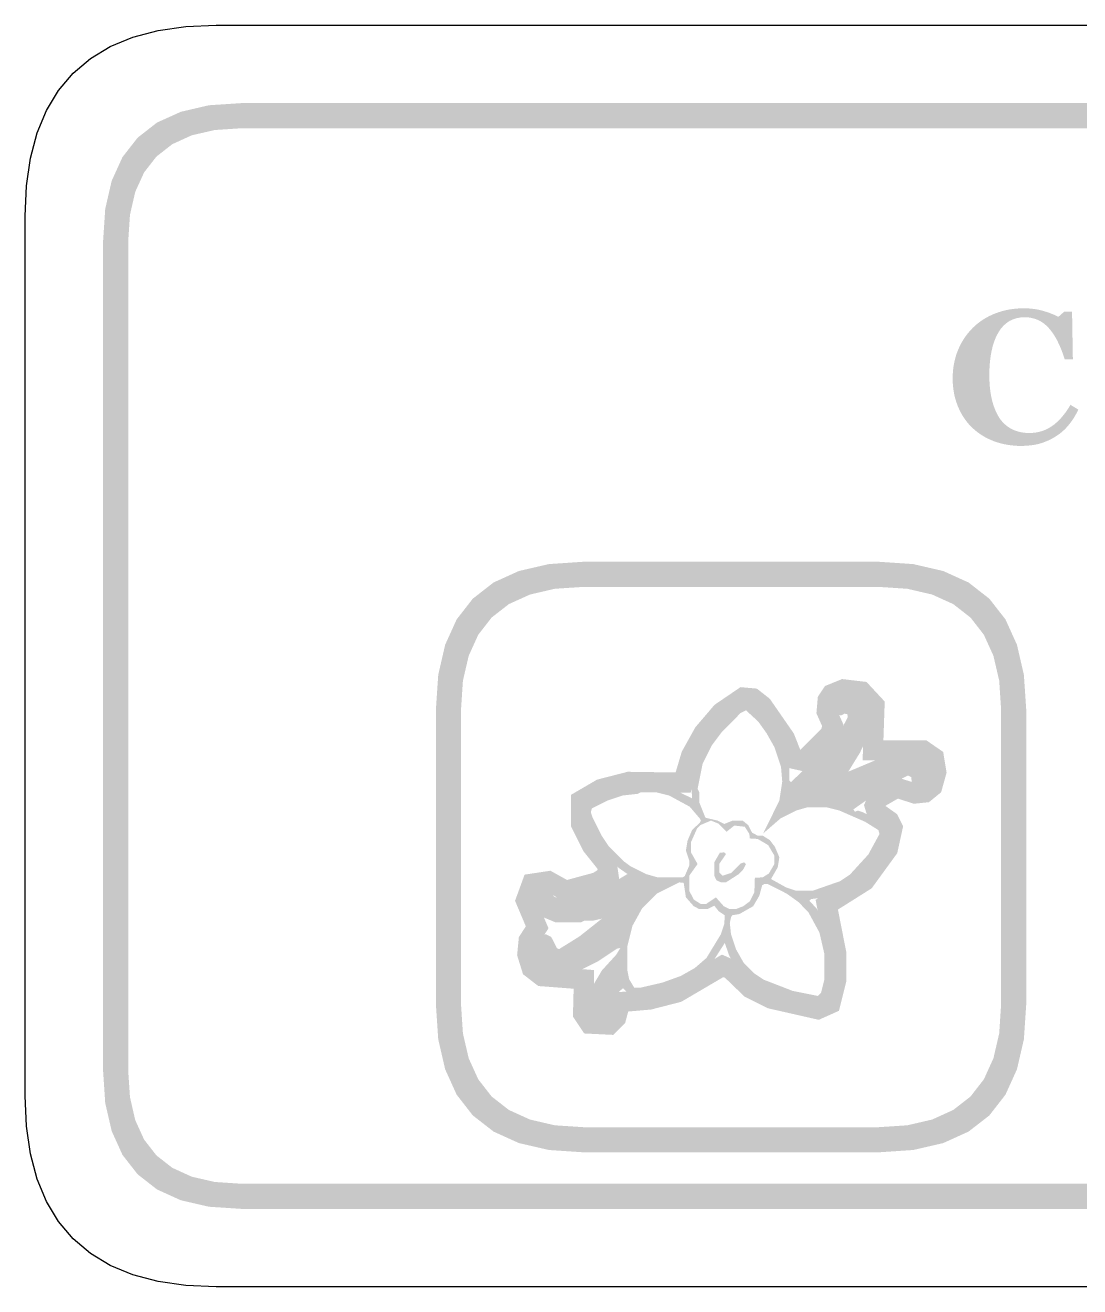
# Model space of a CAD drawing. Header units: millimetres. Extents: x 4 to 272, y 4 to 144.
# Drawn here: x 3.96 to 20.75, y 3.96 to 24.04 of the extents above; entities that cross this region are included whole.
import ezdxf

# ---------------------------------------------------------------- set-up
doc = ezdxf.new("R2010")
doc.units = ezdxf.units.MM
doc.layers.add('CUT', color=1, linetype='Continuous')
doc.layers.add('RASTER', color=7, linetype='Continuous')

msp = doc.modelspace()

# ---------------------------------------------------------------- hatches: boundary and pattern name
at = {"layer": 'RASTER'}
h = msp.add_hatch(color=7, dxfattribs=at)
h.paths.add_polyline_path([(5.2, 20.6), (5.234, 21.116), (5.337, 21.563), (5.509, 21.941), (5.75, 22.25), (6.059, 22.491), (6.438, 22.662), (6.884, 22.766), (7.4, 22.8), (64.6, 22.8), (65.116, 22.766), (65.563, 22.662), (65.941, 22.491), (66.25, 22.25), (66.491, 21.941), (66.663, 21.562), (66.766, 21.116), (66.8, 20.6), (66.8, 7.4), (66.766, 6.884), (66.663, 6.438), (66.491, 6.059), (66.25, 5.75), (65.941, 5.509), (65.563, 5.337), (65.116, 5.234), (64.6, 5.2), (7.4, 5.2), (6.884, 5.234), (6.438, 5.337), (6.059, 5.509), (5.75, 5.75), (5.509, 6.059), (5.337, 6.438), (5.234, 6.884), (5.2, 7.4)])
h.paths.add_polyline_path([(5.6, 20.6), (5.6, 7.4), (5.628, 6.978), (5.712, 6.613), (5.853, 6.303), (6.05, 6.05), (6.303, 5.853), (6.612, 5.712), (6.978, 5.628), (7.4, 5.6), (64.6, 5.6), (65.022, 5.628), (65.387, 5.712), (65.697, 5.853), (65.95, 6.05), (66.147, 6.303), (66.288, 6.613), (66.372, 6.978), (66.4, 7.4), (66.4, 20.6), (66.372, 21.022), (66.288, 21.387), (66.147, 21.697), (65.95, 21.95), (65.697, 22.147), (65.387, 22.288), (65.022, 22.372), (64.6, 22.4), (7.4, 22.4), (6.978, 22.372), (6.612, 22.288), (6.303, 22.147), (6.05, 21.95), (5.853, 21.697), (5.712, 21.388), (5.628, 21.022), (5.6, 20.6)], flags=0)
msp.add_hatch(color=7, dxfattribs=at).paths.add_polyline_path([(19.816, 17.344), (19.759, 17.345), (19.703, 17.349), (19.648, 17.355), (19.594, 17.363), (19.541, 17.373), (19.489, 17.386), (19.438, 17.401), (19.388, 17.418), (19.339, 17.438), (19.292, 17.459), (19.246, 17.483), (19.202, 17.509), (19.159, 17.537), (19.118, 17.567), (19.079, 17.599), (19.041, 17.633), (19.005, 17.668), (18.972, 17.706), (18.941, 17.745), (18.911, 17.787), (18.884, 17.83), (18.858, 17.876), (18.834, 17.924), (18.812, 17.973), (18.793, 18.025), (18.776, 18.077), (18.761, 18.131), (18.75, 18.186), (18.741, 18.243), (18.734, 18.3), (18.73, 18.359), (18.729, 18.42), (18.73, 18.479), (18.734, 18.538), (18.741, 18.596), (18.75, 18.652), (18.762, 18.708), (18.776, 18.762), (18.793, 18.815), (18.813, 18.867), (18.835, 18.918), (18.859, 18.967), (18.886, 19.014), (18.914, 19.059), (18.945, 19.103), (18.978, 19.145), (19.013, 19.185), (19.05, 19.224), (19.088, 19.26), (19.128, 19.294), (19.17, 19.325), (19.214, 19.355), (19.26, 19.383), (19.307, 19.408), (19.357, 19.432), (19.408, 19.453), (19.461, 19.472), (19.515, 19.489), (19.57, 19.503), (19.625, 19.514), (19.682, 19.523), (19.739, 19.529), (19.797, 19.533), (19.857, 19.534), (19.899, 19.534), (19.941, 19.532), (19.982, 19.528), (20.022, 19.524), (20.061, 19.518), (20.099, 19.511), (20.136, 19.502), (20.172, 19.493), (20.206, 19.482), (20.24, 19.471), (20.272, 19.46), (20.303, 19.448), (20.332, 19.436), (20.36, 19.424), (20.387, 19.411), (20.412, 19.398), (20.503, 19.479), (20.63, 19.479), (20.643, 18.72), (20.514, 18.72), (20.486, 18.804), (20.457, 18.882), (20.426, 18.954), (20.394, 19.021), (20.36, 19.082), (20.325, 19.137), (20.288, 19.186), (20.251, 19.23), (20.211, 19.268), (20.17, 19.301), (20.126, 19.329), (20.08, 19.352), (20.032, 19.369), (19.982, 19.382), (19.93, 19.39), (19.876, 19.392), (19.809, 19.388), (19.746, 19.377), (19.688, 19.358), (19.633, 19.332), (19.583, 19.297), (19.537, 19.256), (19.495, 19.207), (19.457, 19.15), (19.423, 19.086), (19.394, 19.016), (19.369, 18.94), (19.349, 18.858), (19.333, 18.77), (19.322, 18.676), (19.315, 18.576), (19.313, 18.469), (19.314, 18.409), (19.316, 18.35), (19.32, 18.294), (19.326, 18.24), (19.332, 18.188), (19.341, 18.139), (19.351, 18.092), (19.362, 18.047), (19.375, 18.004), (19.389, 17.963), (19.403, 17.925), (19.419, 17.889), (19.435, 17.855), (19.453, 17.822), (19.471, 17.793), (19.49, 17.765), (19.512, 17.738), (19.535, 17.713), (19.559, 17.69), (19.583, 17.668), (19.609, 17.649), (19.635, 17.631), (19.663, 17.615), (19.691, 17.601), (19.72, 17.589), (19.751, 17.579), (19.781, 17.57), (19.813, 17.562), (19.846, 17.557), (19.879, 17.553), (19.913, 17.55), (19.948, 17.549), (19.998, 17.551), (20.047, 17.556), (20.095, 17.565), (20.141, 17.577), (20.186, 17.593), (20.23, 17.612), (20.272, 17.635), (20.313, 17.661), (20.353, 17.69), (20.391, 17.724), (20.429, 17.76), (20.466, 17.801), (20.502, 17.845), (20.538, 17.892), (20.572, 17.943), (20.605, 17.998), (20.731, 17.921), (20.715, 17.89), (20.699, 17.859), (20.681, 17.829), (20.664, 17.799), (20.646, 17.771), (20.627, 17.743), (20.608, 17.717), (20.588, 17.691), (20.567, 17.666), (20.546, 17.642), (20.524, 17.618), (20.501, 17.596), (20.477, 17.575), (20.453, 17.554), (20.428, 17.534), (20.402, 17.516), (20.372, 17.496), (20.342, 17.478), (20.311, 17.46), (20.28, 17.444), (20.248, 17.429), (20.214, 17.415), (20.181, 17.402), (20.146, 17.39), (20.11, 17.379), (20.073, 17.37), (20.034, 17.362), (19.993, 17.356), (19.951, 17.351), (19.908, 17.347), (19.862, 17.345), (19.816, 17.344)])
h = msp.add_hatch(color=7, dxfattribs=at)
h.paths.add_polyline_path([(10.5, 13.15), (10.537, 13.701), (10.647, 14.178), (10.83, 14.582), (11.087, 14.912), (11.418, 15.17), (11.822, 15.353), (12.299, 15.463), (12.85, 15.5), (17.55, 15.5), (18.101, 15.463), (18.578, 15.353), (18.982, 15.17), (19.313, 14.912), (19.57, 14.582), (19.753, 14.178), (19.863, 13.701), (19.9, 13.15), (19.9, 8.45), (19.863, 7.899), (19.753, 7.422), (19.57, 7.018), (19.313, 6.687), (18.982, 6.43), (18.578, 6.247), (18.101, 6.137), (17.55, 6.1), (12.85, 6.1), (12.299, 6.137), (11.822, 6.247), (11.418, 6.43), (11.087, 6.688), (10.83, 7.018), (10.647, 7.422), (10.537, 7.899), (10.5, 8.45)])
h.paths.add_polyline_path([(10.9, 13.15), (10.9, 8.45), (10.93, 7.993), (11.022, 7.597), (11.174, 7.262), (11.388, 6.988), (11.662, 6.774), (11.997, 6.622), (12.393, 6.53), (12.85, 6.5), (17.55, 6.5), (18.007, 6.53), (18.403, 6.622), (18.738, 6.774), (19.013, 6.988), (19.226, 7.262), (19.378, 7.597), (19.47, 7.993), (19.5, 8.45), (19.5, 13.15), (19.47, 13.607), (19.378, 14.003), (19.226, 14.338), (19.013, 14.612), (18.738, 14.826), (18.403, 14.978), (18.007, 15.07), (17.55, 15.1), (12.85, 15.1), (12.393, 15.07), (11.997, 14.978), (11.662, 14.826), (11.388, 14.613), (11.174, 14.338), (11.022, 14.003), (10.93, 13.607), (10.9, 13.15)], flags=0)
h = msp.add_hatch(color=7, dxfattribs=at)
h.paths.add_polyline_path([(16.968, 13.633), (17.357, 13.587), (17.647, 13.275), (17.626, 12.659), (18.308, 12.659), (18.578, 12.473), (18.632, 12.142), (18.545, 11.831), (18.351, 11.673), (18.111, 11.648), (17.857, 11.73), (17.661, 11.617), (17.657, 11.607), (17.654, 11.617), (17.844, 11.482), (17.94, 11.29), (17.846, 10.861), (17.439, 10.302), (16.902, 9.964), (17.033, 9.296), (17.033, 8.809), (16.919, 8.353), (16.597, 8.209), (15.79, 8.392), (15.414, 8.579), (15.106, 8.876), (15.077, 8.889), (14.407, 8.496), (13.928, 8.373), (13.562, 8.341), (13.513, 8.156), (13.326, 7.969), (12.861, 7.992), (12.682, 8.261), (12.693, 8.704), (12.13, 8.747), (11.887, 8.935), (11.793, 9.237), (11.821, 9.526), (11.932, 9.697), (11.76, 10.103), (11.912, 10.52), (12.323, 10.582), (12.588, 10.435), (13.004, 10.548), (13.075, 10.593), (13.071, 10.615), (12.852, 10.889), (12.649, 11.292), (12.649, 11.789), (13.066, 12.032), (13.553, 12.157), (14.317, 12.146), (14.415, 12.477), (14.631, 12.865), (14.937, 13.223), (15.35, 13.504), (15.611, 13.481), (15.816, 13.32), (16.199, 12.767), (16.303, 12.504), (16.299, 12.505), (16.636, 12.837), (16.65, 12.884), (16.559, 13.089), (16.582, 13.352), (16.695, 13.522)])
h.paths.add_polyline_path([(17.012, 13.306), (16.907, 13.263), (16.893, 13.242), (16.885, 13.143), (16.99, 12.907), (16.919, 12.667), (16.4, 12.154), (16.067, 12.229), (15.915, 12.615), (15.58, 13.098), (15.488, 13.171), (15.436, 13.175), (15.152, 12.983), (14.895, 12.681), (14.712, 12.352), (14.555, 11.822), (13.591, 11.837), (13.189, 11.733), (12.969, 11.605), (12.969, 11.368), (13.122, 11.063), (13.376, 10.747), (13.42, 10.435), (13.135, 10.251), (12.546, 10.093), (12.263, 10.249), (12.148, 10.232), (12.104, 10.111), (12.293, 9.666), (12.132, 9.418), (12.118, 9.27), (12.163, 9.126), (12.25, 9.059), (13.02, 9.001), (13.005, 8.354), (13.038, 8.304), (13.201, 8.296), (13.226, 8.321), (13.31, 8.641), (13.874, 8.689), (14.284, 8.795), (15.054, 9.247), (15.286, 9.147), (15.6, 8.844), (15.898, 8.696), (16.564, 8.545), (16.646, 8.581), (16.713, 8.848), (16.713, 9.265), (16.546, 10.118), (17.216, 10.54), (17.548, 10.995), (17.603, 11.248), (17.593, 11.268), (17.379, 11.42), (17.317, 11.627), (17.409, 11.84), (17.819, 12.078), (18.145, 11.973), (18.223, 11.981), (18.264, 12.014), (18.304, 12.16), (18.284, 12.287), (18.208, 12.339), (17.295, 12.339), (17.322, 13.154), (17.203, 13.283), (17.012, 13.306)], flags=0)
h = msp.add_hatch(color=7, dxfattribs=at)
h.paths.add_polyline_path([(17.014, 13.393), (17.166, 13.401), (17.253, 13.355), (17.36, 13.276), (17.431, 13.135), (17.431, 12.895), (17.405, 12.789), (17.253, 12.462), (17.067, 12.159), (17.617, 12.39), (17.963, 12.47), (18.176, 12.444), (18.316, 12.372), (18.37, 12.319), (18.415, 12.204), (18.354, 12), (18.263, 11.904), (18.229, 11.885), (18.088, 11.904), (18.069, 12.071), (18.016, 12.098), (17.663, 11.92), (17.147, 11.558), (17.173, 11.521), (17.219, 11.54), (17.298, 11.513), (17.546, 11.388), (17.679, 11.282), (17.697, 11.168), (17.644, 11.035), (17.546, 10.841), (17.413, 10.655), (17.147, 10.389), (16.9, 10.237), (16.687, 10.158), (16.474, 10.131), (16.448, 10.104), (16.562, 9.98), (16.687, 9.732), (16.793, 9.307), (16.793, 8.802), (16.695, 8.502), (16.607, 8.456), (16.395, 8.483), (15.836, 8.642), (15.589, 8.767), (15.27, 9.06), (15.172, 9.227), (15.1, 9.432), (14.861, 9.06), (14.595, 8.874), (14.295, 8.722), (13.763, 8.589), (13.604, 8.589), (13.479, 8.714), (13.356, 8.597), (13.285, 8.483), (13.311, 8.377), (13.293, 8.262), (13.152, 8.164), (13.011, 8.209), (12.913, 8.35), (12.913, 8.536), (12.966, 8.696), (13.144, 8.996), (13.372, 9.246), (13.436, 9.352), (13.383, 9.342), (13.08, 9.14), (12.833, 9.015), (12.567, 8.935), (12.328, 8.935), (12.16, 9.007), (12.054, 9.14), (12.009, 9.28), (12.054, 9.448), (12.097, 9.512), (12.168, 9.546), (12.248, 9.573), (12.336, 9.528), (12.426, 9.352), (12.461, 9.334), (12.788, 9.538), (13.144, 9.82), (12.992, 9.785), (12.859, 9.785), (12.806, 9.759), (12.408, 9.759), (12.107, 9.884), (12.009, 10.051), (12.009, 10.184), (12.054, 10.272), (12.134, 10.352), (12.221, 10.37), (12.309, 10.325), (12.373, 10.176), (12.408, 10.158), (12.54, 10.158), (12.939, 10.264), (13.418, 10.45), (13.55, 10.53), (13.41, 10.628), (13.197, 10.841), (13.064, 11.027), (12.966, 11.194), (12.859, 11.46), (12.878, 11.628), (13.011, 11.734), (13.178, 11.806), (13.418, 11.885), (13.683, 11.939), (14.056, 11.939), (14.321, 11.859), (14.579, 11.734), (14.561, 12.098), (14.64, 12.364), (14.765, 12.611), (14.872, 12.771), (15.164, 13.09), (15.438, 13.268), (15.552, 13.222), (15.658, 13.116), (15.924, 12.744), (16.102, 12.337), (16.129, 12.231), (16.129, 12.018), (16.155, 11.992), (16.775, 12.595), (16.987, 12.888), (17.059, 13.028), (17.051, 13.074), (17.006, 13.082), (16.953, 13.055), (16.839, 13.074), (16.793, 13.135), (16.793, 13.214), (16.865, 13.329)])
h.paths.add_polyline_path([(15.438, 13.135), (15.35, 13.09), (15.058, 12.797), (14.898, 12.584), (14.747, 12.284), (14.667, 11.885), (14.693, 11.832), (14.693, 11.673), (14.792, 11.426), (14.986, 11.38), (15.092, 11.327), (15.225, 11.38), (15.385, 11.38), (15.472, 11.309), (15.536, 11.186), (15.624, 11.141), (15.704, 11.141), (15.818, 11.069), (15.898, 10.963), (15.969, 10.796), (15.943, 10.636), (15.836, 10.45), (16.076, 10.317), (16.235, 10.264), (16.501, 10.264), (16.934, 10.415), (17.094, 10.522), (17.386, 10.841), (17.564, 11.168), (17.546, 11.229), (17.333, 11.362), (16.926, 11.54), (16.714, 11.593), (16.421, 11.593), (16.235, 11.54), (15.988, 11.415), (15.712, 11.176), (15.969, 11.699), (16.015, 12), (15.996, 12.231), (15.89, 12.55), (15.765, 12.771), (15.632, 12.957)], flags=0)
h.paths.add_polyline_path([(13.763, 11.832), (13.71, 11.806), (13.471, 11.779), (13.232, 11.699), (12.984, 11.574), (12.966, 11.513), (12.992, 11.434), (13.144, 11.133), (13.25, 10.974), (13.489, 10.734), (13.596, 10.655), (13.843, 10.53), (14.029, 10.477), (14.428, 10.477), (14.462, 10.495), (14.534, 10.663), (14.534, 10.742), (14.481, 10.902), (14.507, 11.061), (14.579, 11.229), (14.701, 11.346), (14.72, 11.38), (14.701, 11.415), (14.542, 11.601), (14.215, 11.779), (14.002, 11.832)], flags=0)
h.paths.add_polyline_path([(14.88, 11.38), (14.712, 11.309), (14.659, 11.255), (14.561, 11.035), (14.561, 10.875), (14.667, 10.689), (14.534, 10.503), (14.534, 10.264), (14.606, 10.123), (14.72, 10.051), (14.8, 10.051), (14.959, 10.158), (15.084, 10.017), (15.172, 9.972), (15.278, 9.972), (15.393, 10.017), (15.499, 10.096), (15.571, 10.237), (15.579, 10.469), (15.704, 10.477), (15.802, 10.538), (15.89, 10.689), (15.89, 10.822), (15.791, 10.99), (15.624, 11.088), (15.499, 11.096), (15.491, 11.168), (15.419, 11.282), (15.252, 11.301), (15.127, 11.202), (14.994, 11.335)], flags=0)
h.paths.add_polyline_path([(15.02, 10.867), (15.092, 10.875), (15.119, 10.849), (15.012, 10.689), (15.012, 10.556), (15.066, 10.503), (15.206, 10.548), (15.35, 10.697), (15.411, 10.716), (15.438, 10.689), (15.393, 10.602), (15.313, 10.522), (15.119, 10.397), (15.039, 10.397), (14.967, 10.431), (14.933, 10.503), (14.933, 10.716)], flags=0)
h.paths.add_polyline_path([(14.375, 10.397), (14.021, 10.219), (13.782, 9.98), (13.63, 9.706), (13.55, 9.387), (13.55, 8.988), (13.577, 8.855), (13.657, 8.722), (13.763, 8.722), (14.109, 8.802), (14.401, 8.908), (14.622, 9.033), (14.808, 9.193), (15.039, 9.573), (15.092, 9.732), (15.1, 9.873), (15.004, 9.937), (14.933, 10.025), (14.826, 9.972), (14.693, 9.972), (14.606, 10.017), (14.481, 10.158), (14.446, 10.389)], flags=0)
h.paths.add_polyline_path([(15.73, 10.37), (15.696, 10.352), (15.65, 10.184), (15.552, 10.017), (15.331, 9.892), (15.217, 9.873), (15.199, 9.839), (15.18, 9.751), (15.199, 9.573), (15.278, 9.334), (15.403, 9.113), (15.563, 8.953), (15.722, 8.847), (16.182, 8.669), (16.581, 8.589), (16.634, 8.642), (16.687, 8.855), (16.687, 9.254), (16.607, 9.599), (16.429, 9.926), (16.27, 10.086), (16.084, 10.219), (15.783, 10.37)], flags=0)

# ---------------------------------------------------------------- linework, layer by layer
at = {"layer": 'CUT'}
msp.add_lwpolyline([(65.001, 3.96), (6.999, 3.96), (6.517, 3.981), (6.075, 4.044), (5.675, 4.149), (5.315, 4.297), (4.997, 4.488), (4.722, 4.722), (4.488, 4.997), (4.297, 5.315), (4.149, 5.675), (4.044, 6.075), (3.981, 6.517), (3.96, 6.999), (3.96, 21.001), (3.981, 21.483), (4.044, 21.925), (4.149, 22.325), (4.297, 22.685), (4.488, 23.003), (4.722, 23.278), (4.997, 23.512), (5.315, 23.703), (5.675, 23.851), (6.075, 23.956), (6.517, 24.019), (6.999, 24.04), (65.001, 24.04)], dxfattribs=at)

doc.saveas('drawing.dxf')
